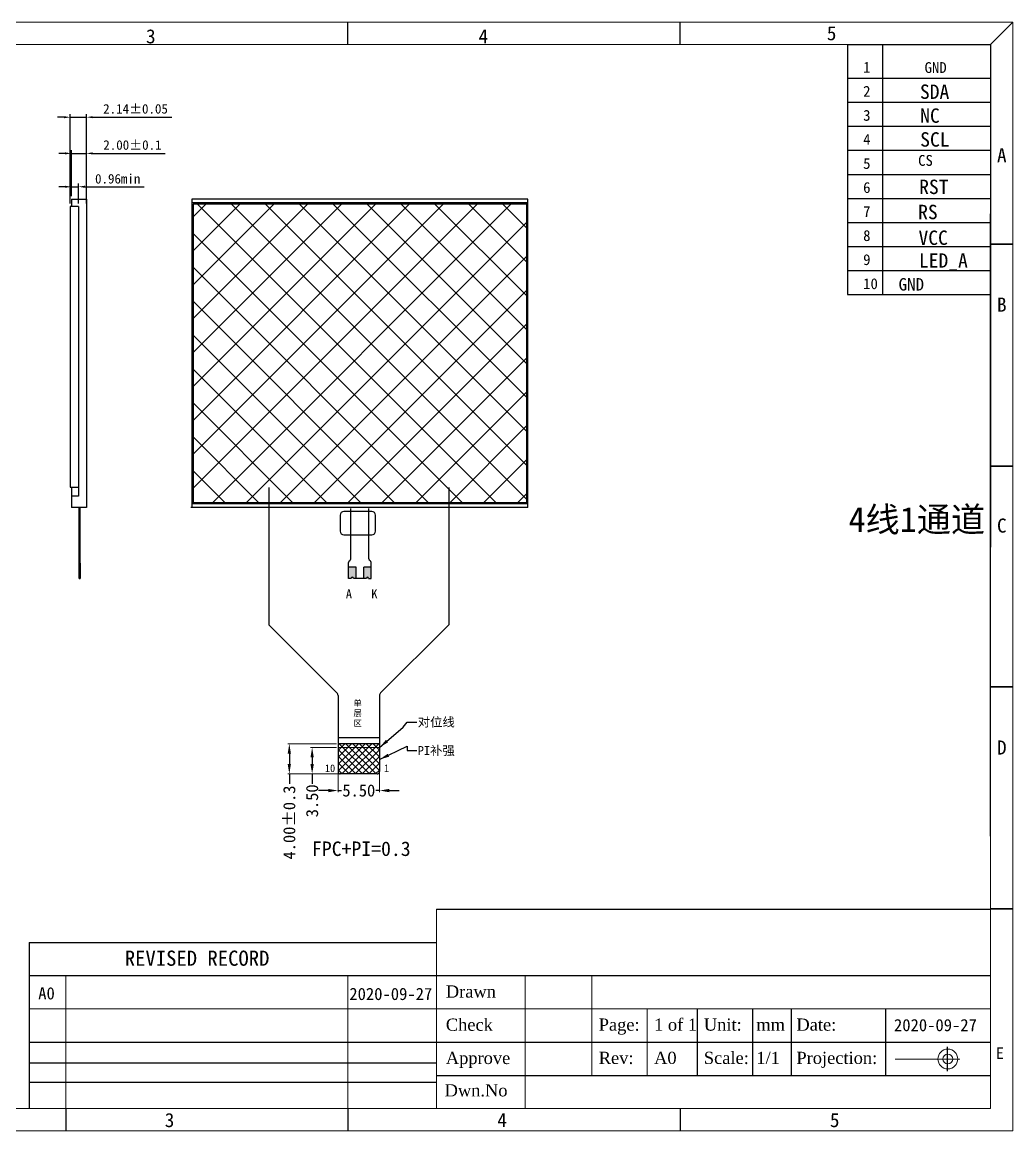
# Model space of a CAD drawing. Header units: millimetres. Extents: x 2493 to 3431, y 522 to 752.
# Drawn here: x 2943.1 to 3074.3, y 568.6 to 715.4 of the extents above; entities that cross this region are included whole.
import ezdxf

# ---------------------------------------------------------------- set-up
doc = ezdxf.new("R2010")
doc.units = ezdxf.units.MM
doc.header["$PDMODE"] = 98
for name, color, linetype in [('1', 7, 'Continuous'), ('dim', 3, 'Continuous'), ('DIM1', 3, 'Continuous'), ('dimension', 3, 'Continuous'), ('fpc', 2, 'Continuous'), ('图框', 7, 'Continuous'), ('接口定义', 7, 'Continuous')]:
    doc.layers.add(name, color=color, linetype=linetype)
doc.styles.get("Standard").update_dxf_attribs({"font": ''})
doc.styles.add('宋体', font='')
doc.styles.add('宋体_txtstyle_2.00_0_0', font='', dxfattribs={"height": 2})
doc.styles.get('Standard').set_extended_font_data('SimSun')
doc.styles.get('宋体').set_extended_font_data('SimSun')
doc.styles.get('宋体_txtstyle_2.00_0_0').set_extended_font_data('宋体')
doc.dimstyles.new('GGG', dxfattribs={"dimtxt": 1.6, "dimasz": 1.3, "dimexe": 0.2, "dimexo": 0.2, "dimgap": 0.1, "dimtad": 0, "dimzin": 1, "dimdsep": 46, "dimtxsty": 'Standard', "dimcen": 0, "dimclrd": 1, "dimclre": 1, "dimclrt": 4, "dimadec": 0, "dimazin": 0, "dimtfac": 1, "dimtmove": 0, "dimatfit": 3, "dimfxl": 1, "dimlwd": -1, "dimlwe": 5, "dimarcsym": 0})
doc.dimstyles.new('ISO-25$0', dxfattribs={"dimscale": 0.7, "dimtxt": 1.8, "dimasz": 1.2, "dimexe": 0.6, "dimexo": 0.6, "dimgap": 0.6, "dimtad": 1, "dimzin": 1, "dimdsep": 46, "dimtxsty": 'Standard', "dimcen": 0.5, "dimclrd": 256, "dimclre": 256, "dimclrt": 256, "dimadec": 0, "dimazin": 0, "dimtp": 1.2, "dimtm": 1.2, "dimtfac": 1, "dimtmove": 0, "dimatfit": 3, "dimfxl": 1, "dimtolj": 1, "dimarcsym": 0})

# ---------------------------------------------------------------- blocks, each defined once
blk = doc.blocks.new('*D27')
at = {"layer": 'Defpoints', "color": 0, "ltscale": 0.5, "transparency": 16777216}
for p in [(2984.92, 619.82), (2978.47, 615.82), (2985.22, 615.82)]:
    blk.add_point(p, dxfattribs=at)
at = {"layer": 'dimension', "color": 1, "lineweight": 5, "ltscale": 0.5, "transparency": 16777216}
for p, q in [((2984.72, 619.82), (2978.27, 619.82)), ((2985.02, 615.82), (2978.27, 615.82))]:
    blk.add_line(p, q, dxfattribs=at)
at = {"layer": 'dimension', "color": 1, "ltscale": 0.5, "transparency": 16777216}
for p, q in [((2978.47, 618.52), (2978.47, 617.12)), ((2978.47, 615.82), (2978.47, 614.52))]:
    blk.add_line(p, q, dxfattribs=at)
for points in [[(2978.25, 618.52), (2978.68, 618.52), (2978.47, 619.82)], [(2978.25, 617.12), (2978.68, 617.12), (2978.47, 615.82)]]:
    blk.add_solid(points, dxfattribs=at)
at = {"layer": 'dimension', "color": 4, "ltscale": 0.5, "transparency": 16777216, "insert": (2978.47, 609.39), "char_height": 1.6, "attachment_point": 5, "rotation": 90}
blk.add_mtext('4.00%%P0.3', dxfattribs=at)
blk = doc.blocks.new('*D28')
at = {"layer": 'Defpoints', "color": 0, "ltscale": 0.5, "transparency": 16777216}
for p in [(2984.92, 616.12), (2990.42, 616.12), (2990.42, 613.62)]:
    blk.add_point(p, dxfattribs=at)
at = {"layer": 'dimension', "color": 1, "lineweight": 5, "ltscale": 0.5, "transparency": 16777216}
for p, q in [((2984.92, 615.92), (2984.92, 613.42)), ((2990.42, 615.92), (2990.42, 613.42))]:
    blk.add_line(p, q, dxfattribs=at)
at = {"layer": 'dimension', "color": 1, "ltscale": 0.5, "transparency": 16777216}
for p, q in [((2983.62, 613.62), (2982.32, 613.62)), ((2984.92, 613.62), (2985.4, 613.62)), ((2990.42, 613.62), (2989.93, 613.62)), ((2991.72, 613.62), (2993.02, 613.62))]:
    blk.add_line(p, q, dxfattribs=at)
for points in [[(2983.62, 613.84), (2983.62, 613.4), (2984.92, 613.62)], [(2991.72, 613.84), (2991.72, 613.4), (2990.42, 613.62)]]:
    blk.add_solid(points, dxfattribs=at)
at = {"layer": 'dimension', "color": 4, "ltscale": 0.5, "transparency": 16777216, "insert": (2987.67, 613.62), "char_height": 1.6, "attachment_point": 5}
blk.add_mtext('5.50', dxfattribs=at)
blk = doc.blocks.new('*D29')
at = {"layer": 'Defpoints', "color": 0, "ltscale": 0.5, "transparency": 16777216}
for p in [(2984.92, 619.32), (2981.49, 615.82), (2985.22, 615.82)]:
    blk.add_point(p, dxfattribs=at)
at = {"layer": 'dimension', "color": 1, "lineweight": 5, "ltscale": 0.5, "transparency": 16777216}
for p, q in [((2984.72, 619.32), (2981.29, 619.32)), ((2985.02, 615.82), (2981.29, 615.82))]:
    blk.add_line(p, q, dxfattribs=at)
at = {"layer": 'dimension', "color": 1, "ltscale": 0.5, "transparency": 16777216}
for p, q in [((2981.49, 618.02), (2981.49, 617.12)), ((2981.49, 615.82), (2981.49, 614.52))]:
    blk.add_line(p, q, dxfattribs=at)
for points in [[(2981.27, 618.02), (2981.71, 618.02), (2981.49, 619.32)], [(2981.27, 617.12), (2981.71, 617.12), (2981.49, 615.82)]]:
    blk.add_solid(points, dxfattribs=at)
at = {"layer": 'dimension', "color": 4, "ltscale": 0.5, "transparency": 16777216, "insert": (2981.49, 612.26), "char_height": 1.6, "attachment_point": 5, "rotation": 90}
blk.add_mtext('3.50', dxfattribs=at)
blk = doc.blocks.new('*D18')
at = {"layer": 'Defpoints', "color": 0, "transparency": 16777216}
for p in [(2951.6, 698), (2949.6, 691.93), (2951.6, 691.93)]:
    blk.add_point(p, dxfattribs=at)
at = {"layer": 'DIM1', "lineweight": -2, "transparency": 16777216}
for p, q in [((2948.76, 698), (2947.92, 698)), ((2949.6, 692.35), (2949.6, 698.42)), ((2949.6, 698), (2951.6, 698)), ((2951.6, 692.35), (2951.6, 698.42)), ((2952.44, 698), (2962.03, 698))]:
    blk.add_line(p, q, dxfattribs=at)
at = {"layer": 'DIM1', "transparency": 16777216}
for points in [[(2948.76, 698.14), (2948.76, 697.86), (2949.6, 698)], [(2952.44, 698.14), (2952.44, 697.86), (2951.6, 698)]]:
    blk.add_solid(points, dxfattribs=at)
at = {"layer": 'DIM1', "transparency": 16777216, "insert": (2957.69, 699.1), "char_height": 1.26, "attachment_point": 5}
blk.add_mtext('\\A1;2.00%%P0.1', dxfattribs=at)
blk = doc.blocks.new('*D15')
at = {"layer": 'Defpoints', "color": 0, "transparency": 16777216}
for p in [(2950.56, 693.58), (2949.6, 691.93), (2950.56, 690.95)]:
    blk.add_point(p, dxfattribs=at)
at = {"layer": 'DIM1', "lineweight": -2, "transparency": 16777216}
for p, q in [((2948.76, 693.58), (2947.92, 693.58)), ((2949.6, 692.35), (2949.6, 694)), ((2949.6, 693.58), (2950.56, 693.58)), ((2950.56, 691.37), (2950.56, 694)), ((2951.4, 693.58), (2959.24, 693.58))]:
    blk.add_line(p, q, dxfattribs=at)
at = {"layer": 'DIM1', "transparency": 16777216}
for points in [[(2948.76, 693.72), (2948.76, 693.44), (2949.6, 693.58)], [(2951.4, 693.72), (2951.4, 693.44), (2950.56, 693.58)]]:
    blk.add_solid(points, dxfattribs=at)
at = {"layer": 'DIM1', "transparency": 16777216, "insert": (2955.74, 694.63), "char_height": 1.26, "attachment_point": 5}
blk.add_mtext('\\A1;0.96min', dxfattribs=at)
blk = doc.blocks.new('*D35')
at = {"layer": 'Defpoints', "color": 0}
for p in [(2951.6, 702.79), (2949.46, 690.95), (2951.6, 690.95)]:
    blk.add_point(p, dxfattribs=at)
at = {"layer": 'DIM1', "lineweight": -2}
for p, q in [((2948.62, 702.79), (2947.78, 702.79)), ((2949.46, 691.37), (2949.46, 703.21)), ((2949.46, 702.79), (2951.6, 702.79)), ((2951.6, 691.37), (2951.6, 703.21)), ((2952.44, 702.79), (2962.92, 702.79))]:
    blk.add_line(p, q, dxfattribs=at)
at = {"layer": 'DIM1'}
for points in [[(2948.62, 702.93), (2948.62, 702.65), (2949.46, 702.79)], [(2952.44, 702.93), (2952.44, 702.65), (2951.6, 702.79)]]:
    blk.add_solid(points, dxfattribs=at)
at = {"layer": 'DIM1', "insert": (2958.1, 703.89), "char_height": 1.26, "attachment_point": 5}
blk.add_mtext('\\A1;2.14±0.05', dxfattribs=at)
blk = doc.blocks.new('53444')
h = blk.add_hatch()
h.set_pattern_fill('ANSI37', color=4, style=0)
h.set_pattern_definition([(45, (317.6936, 30.6902), (-2.245064, 2.245064), []), (135, (317.6936, 30.6902), (-2.245064, -2.245064), [])])
h.paths.add_polyline_path([(2965.719, 651.734), (3009.919, 651.734), (3009.919, 691.284), (2965.719, 691.284)])
h = blk.add_hatch(color=2)
h.paths.add_polyline_path([(2987.319, 643.224), (2986.319, 643.224), (2986.319, 641.724), (2986.669, 641.724, -1), (2986.969, 641.724), (2987.319, 641.724)])
h.paths.add_polyline_path([(2989.319, 643.224), (2988.319, 643.224), (2988.319, 641.724), (2988.669, 641.724, -1), (2988.969, 641.724), (2989.319, 641.724)])
at = {"layer": 'fpc'}
h = blk.add_hatch(dxfattribs=at)
h.set_pattern_fill('ANSI37', color=3, scale=0.2, style=0)
h.set_pattern_definition([(45, (-1104.614, -363.441), (-0.44901281, 0.44901281), []), (135, (-1104.614, -363.441), (-0.44901281, -0.44901281), [])])
h.paths.add_polyline_path([(2984.917, 619.824), (2984.917, 616.124, 0.4142136), (2985.217, 615.824), (2990.117, 615.824, 0.4142136), (2990.417, 616.124), (2990.417, 619.824)])
for p, q in [((3010.069, 691.934), (2965.569, 691.934)), ((2965.569, 691.934), (2965.569, 651.084)), ((3010.069, 651.084), (3010.069, 691.934)), ((3010.069, 691.434), (2965.569, 691.434)), ((3009.919, 651.084), (2965.419, 651.084)), ((3010.069, 651.584), (2965.569, 651.584)), ((3010.069, 651.084), (2965.569, 651.084))]:
    blk.add_line(p, q)
at = {"color": 4}
for p, q in [((3009.919, 691.284), (2965.719, 691.284)), ((2965.719, 691.284), (2965.719, 651.734)), ((3009.919, 651.734), (3009.919, 691.284)), ((3009.919, 651.734), (2965.719, 651.734))]:
    blk.add_line(p, q, dxfattribs=at)
at = {"color": 1}
for p, q in [((2975.746, 653.773), (2975.746, 635.572)), ((2999.592, 653.773), (2999.592, 635.572)), ((2989.389, 650.584), (2985.692, 650.584)), ((2985.192, 650.084), (2985.192, 647.977)), ((2989.889, 647.977), (2989.889, 650.084)), ((2985.692, 647.477), (2989.389, 647.477)), ((2975.746, 635.572), (2984.77, 626.547)), ((2999.592, 635.572), (2990.563, 626.543))]:
    blk.add_line(p, q, dxfattribs=at)
at = {"color": 2}
for p, q in [((2986.619, 644.324), (2986.619, 650.974)), ((2989.019, 644.324), (2989.019, 650.974)), ((2986.319, 641.724), (2986.319, 643.804)), ((2987.319, 643.224), (2986.319, 643.224)), ((2987.319, 641.724), (2987.319, 643.224)), ((2989.319, 643.224), (2988.319, 643.224)), ((2988.319, 641.724), (2988.319, 643.224)), ((2989.319, 641.724), (2989.319, 643.804)), ((2986.669, 641.724), (2986.319, 641.724)), ((2988.669, 641.724), (2986.969, 641.724)), ((2988.969, 641.724), (2989.319, 641.724))]:
    blk.add_line(p, q, dxfattribs=at)
at = {"color": 1}
for centre, start, end in [((2985.692, 650.084), 90, 180), ((2989.389, 650.084), 0, 90), ((2985.692, 647.977), 180, 270), ((2989.389, 647.977), 270, 0), ((2984.417, 626.194, 0), 0, 45), ((2990.917, 626.19, 0), 135, 180)]:
    blk.add_arc(centre, 0.5, start, end, dxfattribs=at)
at = {"color": 2}
for centre, radius, start, end in [((2986.619, 643.804), 0.3, 120, 180), ((2986.319, 644.324), 0.3, 300, 0), ((2989.319, 644.324), 0.3, 180, 240), ((2989.019, 643.804), 0.3, 0, 60), ((2986.819, 641.724), 0.15, 360, 180), ((2988.819, 641.724), 0.15, 360, 180)]:
    blk.add_arc(centre, radius, start, end, dxfattribs=at)
at = {"layer": 'dimension', "color": 0, "ltscale": 0.5, "const_width": 0.13}
blk.add_lwpolyline([(2984.917, 619.324), (2990.417, 619.324)], dxfattribs=at)
at = {"layer": 'fpc', "color": 1}
for p, q in [((2984.917, 626.194), (2984.917, 616.124)), ((2984.919, 625.828), (2984.919, 616.124)), ((2990.417, 626.19), (2990.417, 616.124)), ((2990.419, 625.828), (2990.419, 616.124)), ((2990.117, 615.824), (2985.217, 615.824)), ((2990.119, 615.824), (2985.219, 615.824))]:
    blk.add_line(p, q, dxfattribs=at)
at = {"layer": 'fpc', "color": 30, "true_color": 0xf8991e}
for p, q in [((2984.917, 625.637), (2984.917, 616.124)), ((2990.417, 625.697), (2990.417, 616.124))]:
    blk.add_line(p, q, dxfattribs=at)
at = {"layer": 'fpc'}
for p, q in [((2990.417, 620.624), (2984.917, 620.624)), ((2990.417, 619.824), (2984.917, 619.824)), ((2990.117, 615.824), (2985.217, 615.824))]:
    blk.add_line(p, q, dxfattribs=at)
for centre, start, end in [((2985.217, 616.124), 180, 270), ((2990.117, 616.124), 270, 0)]:
    blk.add_arc(centre, 0.3, start, end, dxfattribs=at)
at = {"layer": 'fpc', "color": 1}
for centre, start, end in [((2985.217, 616.124), 180, 270), ((2985.219, 616.124), 180, 270), ((2990.117, 616.124), 270, 0), ((2990.119, 616.124), 270, 0)]:
    blk.add_arc(centre, 0.3, start, end, dxfattribs=at)
at = {"ltscale": 0.5, "char_height": 1.2, "attachment_point": 1}
for s, insert in [('{\\fSimSun|b0|i0|c134|p2;对位线}', (2995.473, 623.296)), ('{\\fSimSun|b0|i0|c134|p2;PI补强}', (2995.473, 619.514))]:
    blk.add_mtext(s, dxfattribs=dict(at, insert=insert))
at = {"layer": 'dim', "color": 2, "char_height": 1.2, "width": 15.39261, "attachment_point": 1}
for s, insert in [('A', (2985.95, 640.27)), ('K', (2989.324, 640.27))]:
    blk.add_mtext(s, dxfattribs=dict(at, insert=insert))
at = {"layer": 'dimension', "ltscale": 0.5, "insert": (2981.471, 606.878), "char_height": 1.9206, "attachment_point": 1}
blk.add_mtext_dynamic_manual_height_columns('FPC+PI=0.3', width=24.11863, gutter_width=1, heights=[0], dxfattribs=at)
at = {"layer": 'fpc', "insert": (2986.957, 625.601), "char_height": 0.8, "width": 0.18408, "attachment_point": 1}
blk.add_mtext('{\\fSimSun|b0|i0|c134|p2;单层区}', dxfattribs=at)
at = {"layer": 'fpc', "color": 0, "char_height": 1, "width": 0.51694, "attachment_point": 1}
for s, insert in [('10', (2983.177, 617.07)), ('1', (2991.001, 617.081))]:
    blk.add_mtext(s, dxfattribs=dict(at, insert=insert))
at = {"layer": 'fpc', "color": 1, "char_height": 1, "width": 0.51694, "attachment_point": 1}
for s, insert in [('10', (2983.177, 617.07)), ('10', (2983.179, 617.07)), ('1', (2991.001, 617.081)), ('1', (2991.003, 617.081))]:
    blk.add_mtext(s, dxfattribs=dict(at, insert=insert))
at = {"layer": 'dimension', "ltscale": 0.5}
dim = blk.add_linear_dim(base=(2978.468, 615.824), p1=(2984.917, 619.824), p2=(2985.217, 615.824), angle=90, text='<>%%P0.3', dimstyle='GGG', dxfattribs=at)
dim.commit()
dim.dimension.update_dxf_attribs({"geometry": '*D27', "text_midpoint": (2978.468, 609.387), "dimtype": 128})
dim = blk.add_linear_dim(base=(2981.489, 615.824), p1=(2984.917, 619.324), p2=(2985.217, 615.824), angle=90, dimstyle='GGG', dxfattribs=at)
dim.commit()
dim.dimension.update_dxf_attribs({"geometry": '*D29', "text_midpoint": (2981.489, 612.261)})
dim = blk.add_linear_dim(base=(2990.417, 613.619), p1=(2984.917, 616.124), p2=(2990.417, 616.124), dimstyle='GGG', dxfattribs=at)
dim.commit()
dim.dimension.update_dxf_attribs({"geometry": '*D28', "text_midpoint": (2987.667, 613.619)})
at = {"layer": 'dimension', "ltscale": 0.5, "annotation_type": 0, "has_hookline": 1, "hookline_direction": 0}
for points, text_width in [([(2990.417, 619.324), (2993.55, 622), (2994.073, 622.696), (2995.373, 622.696)], 4.968), ([(2990.417, 617.733), (2994.073, 619.498), (2994.073, 618.914), (2995.373, 618.914)], 5.021)]:
    blk.add_leader(points, dimstyle='GGG', override={"dimgap": 0.1, "dimtad": 0}, dxfattribs=dict(at, text_width=text_width))
blk = doc.blocks.new('2534678')
blk.add_hatch(color=2).paths.add_polyline_path([(2950.758, 643.724), (2950.638, 643.724), (2950.638, 641.724), (2950.758, 641.724)])
for p, q in [((2949.598, 691.934), (2951.598, 691.934)), ((2949.598, 691.934), (2949.598, 690.954)), ((2951.598, 691.934), (2951.598, 651.084)), ((2950.558, 690.954), (2949.598, 690.954)), ((2950.558, 690.954), (2950.558, 652.614)), ((2949.598, 653.814), (2949.598, 652.614)), ((2949.598, 653.814), (2950.558, 653.814)), ((2949.598, 652.614), (2949.598, 651.084)), ((2950.558, 652.614), (2949.598, 652.614)), ((2951.598, 651.084), (2949.598, 651.084))]:
    blk.add_line(p, q)
at = {"color": 1}
for p, q in [((2949.598, 690.954), (2949.458, 690.954)), ((2949.458, 690.954), (2949.458, 653.814)), ((2949.458, 653.814), (2949.598, 653.814))]:
    blk.add_line(p, q, dxfattribs=at)
at = {"color": 2}
for p, q in [((2950.638, 641.724), (2950.638, 651.084)), ((2950.758, 643.724), (2950.758, 651.084)), ((2950.758, 643.724), (2950.638, 643.724)), ((2950.758, 643.724), (2950.758, 641.724)), ((2950.638, 641.724), (2950.758, 641.724))]:
    blk.add_line(p, q, dxfattribs=at)
at = {"layer": 'DIM1'}
dim = blk.add_linear_dim(base=(2951.598, 702.789), p1=(2949.458, 690.954), p2=(2951.598, 690.954), dimstyle='ISO-25$0', override={"dimgap": 0.6, "dimtol": 1, "dimlim": 0, "dimtp": 0.05, "dimtm": 0.05}, dxfattribs=at)
dim.commit()
dim.dimension.update_dxf_attribs({"geometry": '*D35', "text_midpoint": (2958.101, 703.888)})
dim = blk.add_linear_dim(base=(2951.598, 698.004), p1=(2949.598, 691.934), p2=(2951.598, 691.934), text='<>%%P0.1', dimstyle='ISO-25$0', dxfattribs=at)
dim.commit()
dim.dimension.update_dxf_attribs({"geometry": '*D18', "text_midpoint": (2957.689, 698.004), "dimtype": 128})
dim = blk.add_linear_dim(base=(2950.558, 693.585), p1=(2949.598, 691.934), p2=(2950.558, 690.954), text='<>min', dimstyle='ISO-25$0', dxfattribs=at)
dim.commit()
dim.dimension.update_dxf_attribs({"geometry": '*D15', "text_midpoint": (2955.741, 694.635)})

msp = doc.modelspace()

# ---------------------------------------------------------------- linework, layer by layer
at = {"color": 4, "linetype": 'Continuous', "lineweight": 0}
msp.add_line((3056.5, 712.4397), (3071.3529, 712.4397), dxfattribs=at)
at = {"color": 4, "lineweight": 0}
msp.add_line((3071.3529, 712.4397), (3071.3529, 651.5523), dxfattribs=at)
at = {"layer": '1', "color": 4}
for p, q in [((3052.375, 712.4397), (3052.375, 679.2989)), ((3052.375, 712.4397), (3071.3529, 712.4397)), ((3057.0185, 712.4397), (3057.0185, 679.2989)), ((3071.3529, 712.4397), (3071.3529, 653.8198)), ((3052.375, 707.9628), (3071.3529, 707.9628)), ((3052.375, 704.7779), (3071.3529, 704.7779)), ((3052.375, 701.593), (3071.3529, 701.593)), ((3052.375, 698.4081), (3071.3529, 698.4081)), ((3052.375, 695.2233), (3071.3529, 695.2233)), ((3052.375, 692.0384), (3071.3529, 692.0384)), ((3052.375, 688.8535), (3071.3529, 688.8535)), ((3052.375, 685.6686), (3071.3529, 685.6686)), ((3052.375, 682.4838), (3071.3529, 682.4838)), ((3052.375, 679.2989), (3071.3529, 679.2989))]:
    msp.add_line(p, q, dxfattribs=at)
at = {"layer": 'dim', "color": 7}
for p, q in [((2944.0151, 593.5176), (2944.0151, 571.4949)), ((2944.0151, 575.0012), (2997.9632, 575.0012))]:
    msp.add_line(p, q, dxfattribs=at)
at = {"layer": '图框'}
for p, q in [((2986.1952, 712.4397), (2986.1952, 715.3761)), ((3030.2423, 712.4397), (3030.2423, 715.3761)), ((3071.3529, 712.4397), (3074.2893, 715.3761)), ((3071.3529, 693.7364), (3071.3529, 645.8464)), ((3071.3529, 685.9865), (3074.2893, 685.9865)), ((3074.2893, 685.9865), (3071.3529, 685.9865)), ((3074.2893, 685.9865), (3071.3529, 685.9865)), ((3074.2893, 656.5969), (3071.3529, 656.5969)), ((3074.2893, 656.5969), (3071.3529, 656.5969)), ((3071.3529, 656.5969), (3074.2893, 656.5969)), ((3074.2893, 627.3378), (3071.3529, 627.3378)), ((3074.2893, 627.3378), (3071.3529, 627.3378)), ((3071.3529, 627.3378), (3074.2893, 627.3378)), ((2997.9632, 597.9221), (3071.3529, 597.9221)), ((3071.3529, 597.9482), (3074.2893, 597.9482)), ((3074.2893, 597.9482), (3071.3529, 597.9482)), ((3074.2893, 597.9482), (3071.3529, 597.9482)), ((2944.0151, 593.5176), (2997.9632, 593.5176)), ((2944.0151, 589.113), (3071.3529, 589.113)), ((3032.461, 584.7085), (3032.461, 575.8995)), ((3039.8019, 584.7085), (3039.8019, 575.8995)), ((3044.9405, 584.7085), (3044.9405, 575.8995)), ((3057.42, 584.7085), (3057.42, 575.8995)), ((2944.0151, 580.304), (3071.3529, 580.304)), ((3065.647, 576.4519), (3065.647, 579.7034)), ((2944.0151, 577.5603), (2997.9632, 577.5603)), ((2997.9632, 575.8995), (3071.3529, 575.8995)), ((2948.8528, 571.4949), (2948.8528, 568.5586)), ((2986.1952, 571.4949), (2986.1952, 568.5586)), ((3030.2423, 571.4949), (3030.2423, 568.5586))]:
    msp.add_line(p, q, dxfattribs=at)
at = {"layer": '图框', "linetype": 'ByBlock', "lineweight": 0}
for p, q in [((3056.9723, 712.4397), (3071.3529, 712.4397)), ((3056.9723, 712.4397), (3071.3529, 712.4397)), ((3056.9723, 712.4397), (3071.3529, 712.4397)), ((3056.9723, 712.4397), (3071.3529, 712.4397)), ((3056.9723, 712.4397), (3071.3529, 712.4397)), ((3071.3529, 712.4397), (3071.3529, 650.9124))]:
    msp.add_line(p, q, dxfattribs=at)
at = {"layer": '图框', "lineweight": 20}
for p, q in [((2997.9632, 597.9221), (2997.9632, 571.4949)), ((2948.8528, 589.09), (2948.8528, 571.4949)), ((2986.1952, 589.113), (2986.1952, 571.4949)), ((3009.7096, 589.113), (3009.7096, 571.5179)), ((3018.5123, 589.113), (3018.5123, 575.8995)), ((3025.8469, 584.7085), (3025.8469, 575.8995)), ((3067.2662, 578.0696), (3058.6977, 578.0696))]:
    msp.add_line(p, q, dxfattribs=at)
at = {"layer": '图框', "lineweight": 13, "ltscale": 0.05}
msp.add_line((2944.0151, 584.7085), (3071.3529, 584.7085), dxfattribs=at)
at = {"layer": '图框', "lineweight": 20}
for points in [[(2854.063, 568.5586), (3074.2893, 568.5586), (3074.2893, 715.3761), (2854.063, 715.3761)], [(2856.9994, 571.4949), (3071.3529, 571.4949), (3071.3529, 712.4397), (2856.9994, 712.4397)]]:
    msp.add_lwpolyline(points, close=True, dxfattribs=at)
for radius in [1.3095, 0.6548]:
    msp.add_circle((3065.6811, 578.0696), radius, dxfattribs=at)
at = {"layer": '接口定义', "lineweight": 5}
msp.add_line((3046.7958, 712.4397), (3071.3529, 712.4397), dxfattribs=at)
msp.add_line((3046.7958, 712.4397), (3071.3529, 712.4397), dxfattribs=at)
msp.add_line((3046.7958, 712.4397), (3071.3529, 712.4397), dxfattribs=at)
msp.add_line((3046.7958, 712.4397), (3071.3529, 712.4397), dxfattribs=at)
msp.add_line((3046.7958, 712.4397), (3071.3529, 712.4397), dxfattribs=at)
at = {"layer": '接口定义'}
msp.add_line((3071.3529, 607.5582), (3071.3529, 689.9958), dxfattribs=at)

# ---------------------------------------------------------------- block references
at = {"color": 1}
for name in ['2534678', '53444']:
    msp.add_blockref(name, (0, 0), dxfattribs=at)

# ---------------------------------------------------------------- texts
at = {"color": 1, "lineweight": 20, "insert": (3052.5235, 651.183), "char_height": 3.316833, "width": 19.772734, "attachment_point": 1}
msp.add_mtext('{\\fSimSun|b0|i0|c134|p2;4线1通道}', dxfattribs=at)
at = {"layer": '1', "color": 4, "style": '宋体'}
for s, p in [('1', (3054.4655, 708.6895)), ('2', (3054.4655, 705.5047)), ('3', (3054.4655, 702.3198)), ('4', (3054.4655, 699.1349)), ('5', (3054.4655, 695.95)), ('6', (3054.4655, 692.7652)), ('7', (3054.4655, 689.5803)), ('8', (3054.4655, 686.3954)), ('9', (3054.4655, 683.2105)), ('10', (3054.4655, 680.0256))]:
    msp.add_text(s, height=1.4352, dxfattribs=at).set_placement(p)
at = {"layer": '1', "color": 4, "width": 8.515294, "attachment_point": 1, "style": '宋体'}
for s, insert, char_height in [('{\\Ftxt|c0;GND}', (3062.5978, 710.0875), 1.435202), ('CS', (3061.7444, 697.7858), 1.4352)]:
    msp.add_mtext(s, dxfattribs=dict(at, insert=insert, char_height=char_height))
at = {"layer": '1', "color": 4, "attachment_point": 1, "style": '宋体_txtstyle_2.00_0_0'}
for s, insert, char_height in [('SDA', (3061.9874, 707.1213), 1.90544), ('NC', (3062.0208, 703.9543), 1.90544), ('SCL', (3062.0208, 700.7982), 1.90544), ('RST', (3061.8836, 694.5205), 1.90544), ('RS', (3061.7464, 691.193), 1.90544), ('VCC', (3061.796, 687.7845), 1.90544), ('LED_A', (3061.8489, 684.767), 1.90544), ('GND', (3059.1574, 681.488), 1.65403)]:
    msp.add_mtext(s, dxfattribs=dict(at, insert=insert, char_height=char_height))
at = {"layer": '图框', "attachment_point": 1}
for s, insert, char_height, width in [('3', (2959.4861, 714.4399), 1.8696, 2.187968), ('4', (3003.5331, 714.4399), 1.8696, 2.187968), ('5', (3049.6527, 714.8522), 1.8696, 2.187968), ('A', (3072.1921, 698.6849), 1.8696, 0.696774), ('B', (3072.1921, 678.9053), 1.8696, 0.696774), ('C', (3072.1921, 649.6462), 1.8696, 0.696774), ('D', (3072.1921, 620.2566), 1.8696, 0.696774), ('E', (3072.0522, 579.63), 1.558, 0.580645), ('3', (2961.9652, 570.9154), 1.8696, 2.187968), ('4', (3006.0122, 570.9154), 1.8696, 2.187968), ('5', (3050.0592, 570.9154), 1.8696, 2.187968)]:
    msp.add_mtext(s, dxfattribs=dict(at, insert=insert, char_height=char_height, width=width))
at = {"layer": '图框', "color": 7, "insert": (2956.6766, 592.4242), "char_height": 2.01137, "width": 21.714264, "attachment_point": 1}
msp.add_mtext('\\pt6.21714;{\\fNSimSun|b0|i0|c134|p49;REVISED RECORD}', dxfattribs=at)
at = {"layer": '图框', "color": 1, "lineweight": 20, "attachment_point": 1}
for s, insert, char_height, width in [('A0', (2945.2114, 587.5791), 1.61499, 4.765815), ('{\\f@SimSun|b0|i0|c134|p2;2020-09-27}', (2986.4129, 587.4961), 1.614993, 9.831738), ('{\\f@SimSun|b0|i0|c134|p2;2020-09-27}', (3058.5474, 583.3654), 1.614993, 9.831738)]:
    msp.add_mtext(s, dxfattribs=dict(at, insert=insert, char_height=char_height, width=width))
at = {"layer": '图框', "lineweight": 20, "char_height": 1.614993, "width": 7.012797, "attachment_point": 1}
for s, insert in [('{\\fTimes New Roman|b0|i0|c238|p18;Drawn}', (2999.196, 587.8157)), ('{\\fTimes New Roman|b0|i0|c0|p18;Check}', (2999.196, 583.4227)), ('{\\fTimes New Roman|b0|i0|c0|p18;Page:}', (3019.4441, 583.4342)), ('{\\fTimes New Roman|b0|i0|c0|p18;1 of 1}', (3026.7787, 583.4342)), ('{\\fTimes New Roman|b0|i0|c0|p18;Unit:}', (3033.3667, 583.4342)), ('{\\fTimes New Roman|b0|i0|c0|p18;mm}', (3040.3235, 583.4342)), ('{\\fTimes New Roman|b0|i0|c0|p18;Date:}', (3045.6259, 583.4342)), ('{\\fTimes New Roman|b0|i0|c0|p18;Approve}', (2999.196, 579.0182)), ('{\\fTimes New Roman|b0|i0|c0|p18;Rev:}', (3019.4441, 579.0297)), ('{\\fTimes New Roman|b0|i0|c238|p18;\\C1;A\\fTimes New Roman|b0|i0|c186|p18;0}', (3026.7787, 579.0297)), ('{\\fTimes New Roman|b0|i0|c0|p18;Scale:}', (3033.3667, 579.0297)), ('{\\fTimes New Roman|b0|i0|c0|p18;1/1}', (3040.3235, 579.0297)), ('{\\fTimes New Roman|b0|i0|c0|p18;Projection:}', (3045.6259, 579.0297)), ('{\\fTimes New Roman|b0|i0|c0|p18;Dwn.No}', (2999.0342, 574.7317))]:
    msp.add_mtext(s, dxfattribs=dict(at, insert=insert))

doc.saveas('drawing.dxf')
